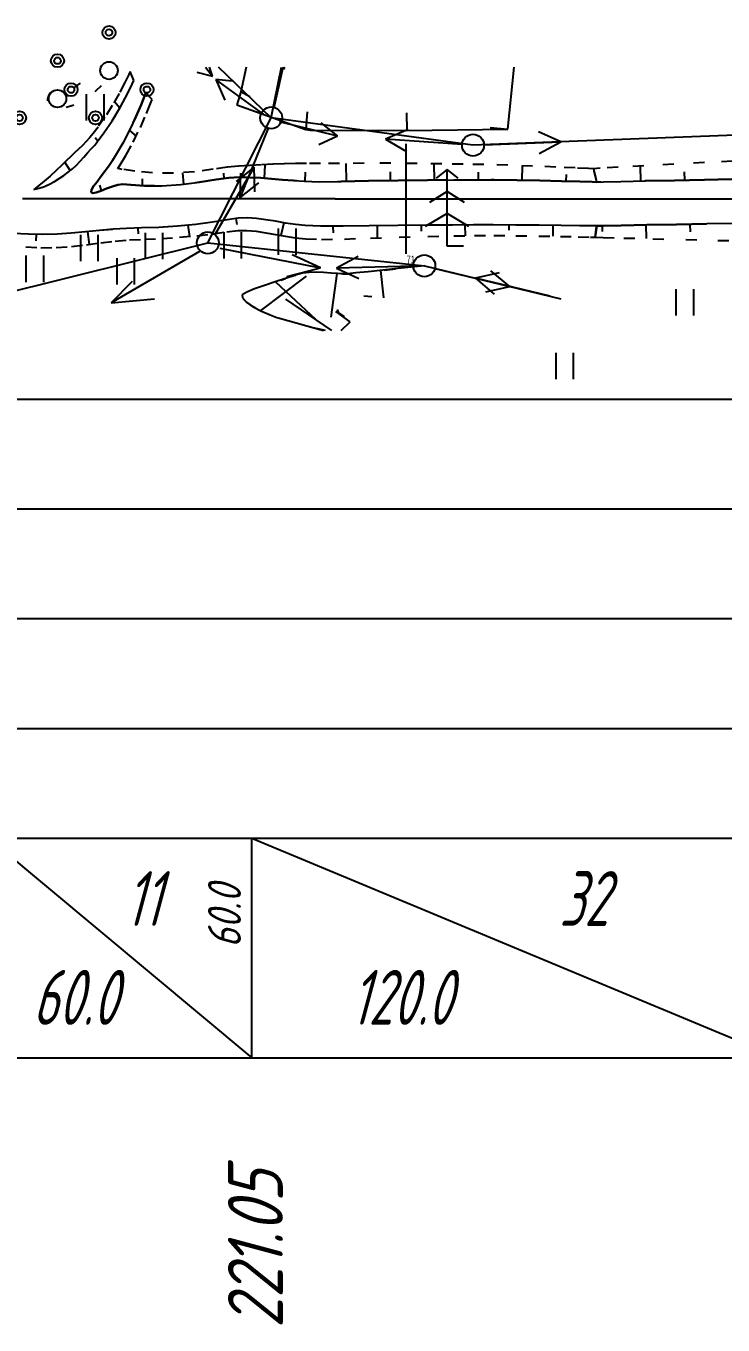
# Model space of a CAD drawing. Extents: x 2172 to 5772, y -842 to -248.
# Drawn here: x 3959.3 to 3991, y -676.2 to -617 of the extents above; entities that cross this region are included whole.
import ezdxf

# ---------------------------------------------------------------- set-up
doc = ezdxf.new("R2010")
doc.units = 0
doc.header["$MEASUREMENT"] = 0
doc.linetypes.add('CONTI', pattern=[0])
doc.linetypes.add('STROT', pattern=[1.7, 0.5, -1.2])
doc.layers.get('0').update_dxf_attribs({"linetype": 'CONTINUOUS'})
for name, color, linetype in [('DEFAULT', 7, 'CONTI'), ('OBRIVDEFAULT', 32, 'CONTI'), ('OTKOSDEFAULT', 32, 'CONTI'), ('SIT_LDEFAULT', 7, 'CONTI'), ('USLZNDEFAULT', 7, 'CONTI'), ('ОТМЕТКИ_КЮВЕТОВ', 7, 'CONTINUOUS'), ('ЧЕРНЫЕ_ОТМЕТКИ', 7, 'CONTINUOUS')]:
    doc.layers.add(name, color=color, linetype=linetype)
doc.styles.add('SHRFT', font='TXT', dxfattribs={"width": 8.75})
doc.styles.add('ГОСТ', font='gost.TTF', dxfattribs={"oblique": 15, "height": 1})

# ---------------------------------------------------------------- blocks, each defined once
blk = doc.blocks.new('BL_20')
at = {"color": 0}
blk.add_circle((0, 0), 2.5, dxfattribs=at)
blk = doc.blocks.new('BL_105')
at = {"color": 0}
for p, q in [((0, 17.5), (-2.5, 15.5)), ((0, 12.5), (0, 17.5)), ((2.5, 15.5), (0, 17.5)), ((0, 12.5), (-4, 10)), ((0, 7.5), (0, 12.5)), ((4, 10), (0, 12.5)), ((0, 7.5), (-5, 4.5)), ((0, 0), (0, 7.5)), ((5, 4.5), (0, 7.5)), ((3.75, 0), (0, 0))]:
    blk.add_line(p, q, dxfattribs=at)
blk = doc.blocks.new('BL_2011')
at = {"color": 0}
for p, q in [((0, 0), (0, 6)), ((4, 0), (4, 6))]:
    blk.add_line(p, q, dxfattribs=at)
blk = doc.blocks.new('BL_2009')
at = {"color": 0}
for centre, radius in [((0, 8.65), 1.5), ((0, 8.65), 0.75), ((0, 0), 2), ((-8.65, -4.35), 1.5), ((8.65, -4.35), 1.5), ((-8.65, -4.35), 0.75), ((8.65, -4.35), 0.75)]:
    blk.add_circle(centre, radius, dxfattribs=at)

msp = doc.modelspace()

# ---------------------------------------------------------------- linework, layer by layer
at = {"linetype": 'Continuous'}
for p, q in [((3396.596, -634.043), (4356.596, -634.043)), ((3396.596, -639.043), (4356.596, -639.043)), ((3396.596, -644.043), (4356.596, -644.043)), ((3396.596, -649.043), (4356.596, -649.043)), ((3396.596, -654.043), (4356.596, -654.043)), ((3396.596, -664.043), (4356.596, -664.043))]:
    msp.add_line(p, q, dxfattribs=at)
at = {"layer": 'DEFAULT', "color": 12, "linetype": 'CONTI'}
for p, q in [((3976.596, -627.422), (3976.596, -622.42)), ((3959.539, -624.921), (3959.132, -624.921)), ((3959.945, -624.921), (3959.539, -624.921)), ((3960.352, -624.921), (3959.945, -624.921)), ((3960.759, -624.921), (3960.352, -624.921)), ((3961.166, -624.921), (3960.759, -624.921)), ((3961.573, -624.921), (3961.166, -624.921)), ((3961.98, -624.921), (3961.573, -624.921)), ((3962.386, -624.921), (3961.98, -624.921)), ((3962.793, -624.921), (3962.386, -624.921)), ((3963.2, -624.921), (3962.793, -624.921)), ((3963.607, -624.921), (3963.2, -624.921)), ((3964.014, -624.921), (3963.607, -624.921)), ((3964.421, -624.921), (3964.014, -624.921)), ((3964.828, -624.921), (3964.421, -624.921)), ((3965.234, -624.921), (3964.828, -624.921)), ((3965.641, -624.921), (3965.234, -624.921)), ((3966.048, -624.921), (3965.641, -624.921)), ((3966.455, -624.921), (3966.048, -624.921)), ((3966.862, -624.921), (3966.455, -624.921)), ((3967.269, -624.921), (3966.862, -624.921)), ((3967.675, -624.921), (3967.269, -624.921)), ((3968.082, -624.921), (3967.675, -624.921)), ((3968.489, -624.921), (3968.082, -624.921)), ((3968.896, -624.921), (3968.489, -624.921)), ((3969.303, -624.921), (3968.896, -624.921)), ((3969.71, -624.921), (3969.303, -624.921)), ((3970.117, -624.921), (3969.71, -624.921)), ((3970.523, -624.921), (3970.117, -624.921)), ((3970.93, -624.921), (3970.523, -624.921)), ((3971.337, -624.921), (3970.93, -624.921)), ((3971.744, -624.921), (3971.337, -624.921)), ((3972.151, -624.921), (3971.744, -624.921)), ((3972.558, -624.921), (3972.151, -624.921)), ((3972.964, -624.921), (3972.558, -624.921)), ((3973.371, -624.921), (3972.964, -624.921)), ((3973.372, -624.92), (3998.893, -624.921))]:
    msp.add_line(p, q, dxfattribs=at)
at = {"layer": 'OBRIVDEFAULT', "color": 32}
for p, q in [((3971.541, -628.404, 44.17), (3971.113, -628.543, 44.174)), ((3971.886, -628.311, 44.166), (3971.541, -628.404, 44.17)), ((3972.189, -628.269, 44.175), (3971.886, -628.311, 44.166)), ((3972.509, -628.261, 44.184), (3972.189, -628.269, 44.175)), ((3972.84, -628.274, 44.193), (3972.509, -628.261, 44.184)), ((3973.184, -628.3, 44.203), (3972.84, -628.274, 44.193)), ((3973.445, -628.319), (3973.168, -630.31)), ((3973.482, -628.322, 44.213), (3973.184, -628.3, 44.203)), ((3973.718, -628.334, 44.222), (3973.482, -628.322, 44.213)), ((3973.948, -628.33, 44.232), (3973.718, -628.334, 44.222)), ((3974.305, -628.297, 44.224), (3973.948, -628.33, 44.232)), ((3974.869, -628.241, 44.213), (3974.305, -628.297, 44.224)), ((3975.54, -628.172, 44.199), (3974.869, -628.241, 44.213)), ((3975.441, -628.182), (3975.568, -629.426)), ((3976.226, -628.099, 44.184), (3975.54, -628.172, 44.199)), ((3976.831, -628.036, 44.171), (3976.226, -628.099, 44.184)), ((3977.265, -627.99, 44.162), (3976.831, -628.036, 44.171)), ((3977.431, -627.973, 44.159), (3977.265, -627.99, 44.162)), ((3970.148, -628.868, 44.184), (3969.697, -629.027, 44.189)), ((3969.965, -630.015), (3972.065, -628.442)), ((3970.634, -628.703, 44.179), (3970.148, -628.868, 44.184)), ((3971.113, -628.543, 44.174), (3970.634, -628.703, 44.179)), ((3970.654, -628.697), (3972.484, -630.418)), ((3969.342, -629.167, 44.192), (3969.14, -629.29, 44.195)), ((3969.14, -629.29, 44.195), (3969.142, -629.434, 44.195)), ((3969.142, -629.434, 44.195), (3969.324, -629.628, 44.196)), ((3969.697, -629.027, 44.189), (3969.342, -629.167, 44.192)), ((3973.218, -630.921), (3971.116, -629.488)), ((3969.324, -629.628, 44.196), (3969.635, -629.84, 44.197)), ((3969.635, -629.84, 44.197), (3970.02, -630.042, 44.198)), ((3970.02, -630.042, 44.198), (3970.41, -630.209, 44.198)), ((3974.058, -630.53, 43.9), (3973.403, -630.049, 43.821)), ((3970.41, -630.209, 44.198), (3970.714, -630.32, 44.199)), ((3970.714, -630.32, 44.199), (3970.839, -630.361, 44.199)), ((3970.839, -630.361, 44.199), (3972.833, -630.921, 44.032)), ((3973.638, -630.921, 43.955), (3974.058, -630.53, 43.875))]:
    msp.add_line(p, q, dxfattribs=at)
at = {"layer": 'OTKOSDEFAULT', "color": 32, "linetype": 'STROT'}
for p, q in [((3963.964, -619.259, 44.282), (3963.789, -619.619, 44.286)), ((3964.028, -619.12, 44.28), (3963.964, -619.259, 44.282)), ((3964.206, -619.524, 44.405), (3964.028, -619.12, 44.28)), ((3963.531, -620.116, 44.293), (3963.216, -620.671, 44.3)), ((3963.789, -619.619, 44.286), (3963.531, -620.116, 44.293)), ((3965.029, -620.393, 44.34), (3964.743, -620.094, 44.433)), ((3963.216, -620.671, 44.3), (3962.879, -621.207, 44.307)), ((3964.773, -621.038, 44.347), (3964.96, -620.574, 44.342)), ((3964.96, -620.574, 44.342), (3965.029, -620.393, 44.34)), ((3962.879, -621.207, 44.307), (3962.571, -621.65, 44.313)), ((3964.498, -621.665, 44.354), (3964.773, -621.038, 44.347)), ((3962.571, -621.65, 44.313), (3962.35, -621.939, 44.317)), ((3964.167, -622.336, 44.361), (3964.498, -621.665, 44.354)), ((3961.856, -622.489, 44.313), (3961.679, -622.661, 44.312)), ((3962.027, -622.312, 44.314), (3961.856, -622.489, 44.313)), ((3962.192, -622.129, 44.316), (3962.027, -622.312, 44.314)), ((3962.35, -621.939, 44.317), (3962.192, -622.129, 44.316)), ((3963.835, -622.939, 44.368), (3964.167, -622.336, 44.361)), ((3961.317, -623.004, 44.309), (3961.136, -623.177, 44.307)), ((3961.5, -622.832, 44.31), (3961.317, -623.004, 44.309)), ((3961.679, -622.661, 44.312), (3961.5, -622.832, 44.31)), ((3963.57, -623.373, 44.373), (3963.835, -622.939, 44.368)), ((3960.668, -623.627, 44.352), (3960.39, -623.881, 44.377)), ((3960.924, -623.382, 44.328), (3960.668, -623.627, 44.352)), ((3961.136, -623.177, 44.307), (3960.924, -623.382, 44.328)), ((3963.463, -623.538, 44.375), (3963.57, -623.373, 44.373)), ((3963.673, -623.579, 44.367), (3963.463, -623.538, 44.375)), ((3964.237, -623.666, 44.346), (3963.673, -623.579, 44.367)), ((3965.049, -623.743, 44.317), (3964.237, -623.666, 44.346)), ((3967.812, -623.573, 44.217), (3966.958, -623.687, 44.248)), ((3968.455, -623.484, 44.193), (3967.812, -623.573, 44.217)), ((3968.965, -623.438, 44.188), (3968.455, -623.484, 44.193)), ((3969.481, -623.401, 44.182), (3968.965, -623.438, 44.188)), ((3970.001, -623.37, 44.177), (3969.481, -623.401, 44.182)), ((3970.523, -623.346, 44.171), (3970.001, -623.37, 44.177)), ((3971.04, -623.326, 44.166), (3970.523, -623.346, 44.171)), ((3971.555, -623.313, 44.16), (3971.04, -623.326, 44.166)), ((3972.063, -623.307, 44.155), (3971.555, -623.313, 44.16)), ((3972.694, -623.316, 44.127), (3972.063, -623.307, 44.155)), ((3973.561, -623.311, 44.091), (3972.694, -623.316, 44.127)), ((3974.691, -623.298, 44.048), (3973.561, -623.311, 44.091)), ((3975.9, -623.3, 44.003), (3974.691, -623.298, 44.048)), ((3977.109, -623.312, 43.957), (3975.9, -623.3, 44.003)), ((3978.233, -623.329, 43.915), (3977.109, -623.312, 43.957)), ((3979.193, -623.34, 43.879), (3978.233, -623.329, 43.915)), ((3980.146, -623.36, 43.858), (3979.193, -623.34, 43.879)), ((3981.239, -623.392, 43.835), (3980.146, -623.36, 43.858)), ((3982.365, -623.433, 43.811), (3981.239, -623.392, 43.835)), ((3983.423, -623.473, 43.788), (3982.365, -623.433, 43.811)), ((3984.306, -623.511, 43.769), (3983.423, -623.473, 43.788)), ((3984.913, -623.538, 43.756), (3984.306, -623.511, 43.769)), ((3985.138, -623.549, 43.751), (3984.913, -623.538, 43.756)), ((3985.445, -623.53, 43.737), (3985.138, -623.549, 43.751)), ((3985.292, -624.156, 43.935), (3985.138, -623.549, 43.751)), ((3985.138, -623.549, 43.751), (3985.292, -624.156, 43.935)), ((3986.26, -623.483, 43.701), (3985.445, -623.53, 43.737)), ((3987.429, -623.417, 43.65), (3986.26, -623.483, 43.701)), ((3988.79, -623.342, 43.59), (3987.429, -623.417, 43.65)), ((3990.188, -623.267, 43.529), (3988.79, -623.342, 43.59)), ((3991.466, -623.205, 43.472), (3990.188, -623.267, 43.529)), ((3960.114, -624.118, 44.402), (3959.873, -624.314, 44.422)), ((3960.39, -623.881, 44.377), (3960.114, -624.118, 44.402)), ((3965.999, -623.753, 44.283), (3965.049, -623.743, 44.317)), ((3966.958, -623.687, 44.248), (3965.999, -623.753, 44.283)), ((3959.703, -624.445, 44.436), (3959.638, -624.494, 44.442)), ((3959.873, -624.314, 44.422), (3959.703, -624.445, 44.436)), ((3966.275, -626.67, 44.317), (3967.07, -626.598, 44.307)), ((3967.07, -626.598, 44.307), (3967.805, -626.509, 44.297)), ((3967.805, -626.509, 44.297), (3968.438, -626.425, 44.289)), ((3968.438, -626.425, 44.289), (3968.933, -626.369, 44.282)), ((3968.933, -626.369, 44.282), (3969.351, -626.363, 44.283)), ((3969.351, -626.363, 44.283), (3969.773, -626.4, 44.285)), ((3969.773, -626.4, 44.285), (3970.206, -626.465, 44.286)), ((3970.206, -626.465, 44.286), (3970.653, -626.547, 44.288)), ((3970.653, -626.547, 44.288), (3971.109, -626.628, 44.289)), ((3971.109, -626.628, 44.289), (3971.567, -626.697, 44.291)), ((3976.288, -626.671, 44.194), (3977.591, -626.635, 44.163)), ((3977.591, -626.635, 44.163), (3978.772, -626.608, 44.134)), ((3978.772, -626.608, 44.134), (3979.716, -626.591, 44.111)), ((3979.716, -626.591, 44.111), (3980.595, -626.589, 44.083)), ((3980.595, -626.589, 44.083), (3981.606, -626.599, 44.05)), ((3981.606, -626.599, 44.05), (3982.648, -626.614, 44.017)), ((3982.648, -626.614, 44.017), (3983.626, -626.631, 43.986)), ((3983.626, -626.631, 43.986), (3984.443, -626.651, 43.96)), ((3985.212, -626.67, 43.935), (3985.283, -626.155, 43.966)), ((3985.283, -626.155, 43.966), (3985.212, -626.67, 43.935)), ((3959.281, -627.105, 44.327), (3959.968, -627.146, 44.33)), ((3959.968, -627.146, 44.33), (3960.664, -627.136, 44.332)), ((3960.664, -627.136, 44.332), (3961.357, -627.086, 44.335)), ((3961.357, -627.086, 44.335), (3962.039, -627.011, 44.338)), ((3962.039, -627.011, 44.338), (3962.703, -626.925, 44.34)), ((3962.703, -626.925, 44.34), (3963.354, -626.847, 44.343)), ((3963.354, -626.847, 44.343), (3963.997, -626.792, 44.346)), ((3963.997, -626.792, 44.346), (3964.692, -626.758, 44.337)), ((3964.692, -626.758, 44.337), (3965.468, -626.724, 44.327)), ((3965.468, -626.724, 44.327), (3966.275, -626.67, 44.317)), ((3971.567, -626.697, 44.291), (3972.026, -626.741, 44.292)), ((3972.026, -626.741, 44.292), (3972.742, -626.771, 44.278)), ((3972.742, -626.771, 44.278), (3973.8, -626.75, 44.255)), ((3973.8, -626.75, 44.255), (3974.984, -626.71, 44.226)), ((3974.984, -626.71, 44.226), (3976.288, -626.671, 44.194)), ((3984.443, -626.651, 43.96), (3985.003, -626.666, 43.942)), ((3985.003, -626.666, 43.942), (3985.212, -626.67, 43.935)), ((3985.212, -626.67, 43.935), (3985.573, -626.681, 43.917)), ((3985.573, -626.681, 43.917), (3986.52, -626.705, 43.871)), ((3986.52, -626.705, 43.871), (3987.842, -626.739, 43.807)), ((3987.842, -626.739, 43.807), (3989.336, -626.777, 43.734)), ((3989.336, -626.777, 43.734), (3990.795, -626.811, 43.663)), ((3990.795, -626.811, 43.663), (3992.012, -626.835, 43.604))]:
    msp.add_line(p, q, dxfattribs=at)
at = {"layer": 'OTKOSDEFAULT', "color": 32}
for p, q in [((3964.125, -619.696, 44.402), (3964.206, -619.524, 44.405)), ((3963.906, -620.138, 44.396), (3964.125, -619.696, 44.402)), ((3964.743, -620.094, 44.433), (3964.686, -620.244, 44.431)), ((3963.555, -620.788), (3963.311, -620.509)), ((3963.588, -620.73, 44.387), (3963.906, -620.138, 44.396)), ((3964.529, -620.635, 44.427), (3964.294, -621.179, 44.422)), ((3964.686, -620.244, 44.431), (3964.529, -620.635, 44.427)), ((3963.208, -621.361, 44.378), (3963.588, -620.73, 44.387)), ((3964.294, -621.179, 44.422), (3964.006, -621.789, 44.416)), ((3962.832, -621.921, 44.369), (3963.208, -621.361, 44.378)), ((3964.006, -621.789, 44.416), (3963.697, -622.377, 44.41)), ((3963.995, -621.811), (3964.307, -622.062)), ((3962.251, -622.647, 44.357), (3962.417, -622.47, 44.36)), ((3962.417, -622.47, 44.36), (3962.536, -622.319, 44.362)), ((3962.554, -622.295), (3962.43, -622.144)), ((3962.536, -622.319, 44.362), (3962.832, -621.921, 44.369)), ((3963.697, -622.377, 44.41), (3963.415, -622.865, 44.405)), ((3961.758, -623.201, 44.348), (3961.925, -623.015, 44.351)), ((3961.925, -623.015, 44.351), (3962.088, -622.83, 44.354)), ((3962.088, -622.83, 44.354), (3962.251, -622.647, 44.357)), ((3963.415, -622.865, 44.405), (3963.22, -623.181, 44.401)), ((3961.302, -623.632), (3961.063, -623.25)), ((3961.21, -623.705, 44.338), (3961.402, -623.55, 44.341)), ((3961.402, -623.55, 44.341), (3961.584, -623.381, 44.344)), ((3961.584, -623.381, 44.344), (3961.758, -623.201, 44.348)), ((3962.894, -623.651, 44.425), (3962.703, -623.902, 44.438)), ((3963.072, -623.404, 44.412), (3962.894, -623.651, 44.425)), ((3963.22, -623.181, 44.401), (3963.072, -623.404, 44.412)), ((3970.149, -623.988), (3970.185, -623.365)), ((3973.893, -624.126), (3973.872, -623.307)), ((3977.892, -624.067), (3977.886, -623.324)), ((3981.893, -624.075), (3981.905, -623.416)), ((3987.29, -624.112), (3987.274, -623.425)), ((3960.126, -624.358, 44.412), (3960.359, -624.252, 44.398)), ((3960.359, -624.252, 44.398), (3960.584, -624.131, 44.383)), ((3960.584, -624.131, 44.383), (3960.8, -623.995, 44.368)), ((3960.8, -623.995, 44.368), (3961.008, -623.853, 44.353)), ((3961.008, -623.853, 44.353), (3961.21, -623.705, 44.338)), ((3962.521, -624.139, 44.45), (3962.369, -624.348, 44.46)), ((3962.703, -623.902, 44.438), (3962.521, -624.139, 44.45)), ((3963.477, -624.281, 44.431), (3963.702, -624.258, 44.424)), ((3963.702, -624.258, 44.424), (3964.063, -624.288, 44.418)), ((3964.586, -624.32), (3964.595, -624.015)), ((3966.34, -624.27, 44.38), (3967.192, -624.166, 44.365)), ((3966.475, -624.259), (3966.43, -623.735)), ((3967.192, -624.166, 44.365), (3967.945, -624.044, 44.352)), ((3967.945, -624.044, 44.352), (3968.526, -623.96, 44.342)), ((3968.32, -623.994), (3968.296, -623.754)), ((3968.526, -623.96, 44.342), (3969.001, -623.938, 44.333)), ((3969.001, -623.938, 44.333), (3969.485, -623.945, 44.323)), ((3969.485, -623.945, 44.323), (3969.976, -623.971, 44.313)), ((3969.976, -623.971, 44.313), (3970.474, -624.01, 44.303)), ((3970.474, -624.01, 44.303), (3970.977, -624.051, 44.293)), ((3970.977, -624.051, 44.293), (3971.477, -624.087, 44.283)), ((3971.477, -624.087, 44.283), (3971.973, -624.114, 44.273)), ((3971.973, -624.114, 44.273), (3972.648, -624.141, 44.255)), ((3971.996, -624.115), (3972.012, -623.713)), ((3972.648, -624.141, 44.255), (3973.639, -624.132, 44.229)), ((3973.639, -624.132, 44.229), (3974.893, -624.104, 44.198)), ((3974.893, -624.104, 44.198), (3976.239, -624.083, 44.164)), ((3975.893, -624.089), (3975.886, -623.695)), ((3976.239, -624.083, 44.164), (3977.569, -624.069, 44.131)), ((3977.569, -624.069, 44.131), (3978.767, -624.059, 44.101)), ((3978.767, -624.059, 44.101), (3979.722, -624.053, 44.078)), ((3979.722, -624.053, 44.078), (3980.615, -624.056, 44.055)), ((3979.893, -624.053), (3979.893, -623.704)), ((3980.615, -624.056, 44.055), (3981.639, -624.07, 44.029)), ((3981.639, -624.07, 44.029), (3982.693, -624.091, 44.002)), ((3982.693, -624.091, 44.002), (3983.683, -624.113, 43.976)), ((3983.683, -624.113, 43.976), (3984.512, -624.134, 43.955)), ((3983.893, -624.119), (3983.901, -623.808)), ((3984.512, -624.134, 43.955), (3985.081, -624.149, 43.94)), ((3985.081, -624.149, 43.94), (3985.292, -624.156, 43.935)), ((3985.292, -624.156, 43.935), (3985.589, -624.151, 43.922)), ((3985.589, -624.151, 43.922), (3986.379, -624.133, 43.886)), ((3986.379, -624.133, 43.886), (3987.511, -624.106, 43.835)), ((3987.511, -624.106, 43.835), (3988.831, -624.079, 43.775)), ((3988.831, -624.079, 43.775), (3990.19, -624.05, 43.714)), ((3989.29, -624.069), (3989.282, -623.693)), ((3990.19, -624.05, 43.714), (3991.435, -624.027, 43.658)), ((3959.638, -624.494, 44.442), (3959.886, -624.438, 44.427)), ((3959.886, -624.438, 44.427), (3960.126, -624.358, 44.412)), ((3962.269, -624.513, 44.467), (3962.248, -624.622, 44.472)), ((3962.248, -624.622, 44.472), (3962.324, -624.656, 44.469)), ((3962.369, -624.348, 44.46), (3962.269, -624.513, 44.467)), ((3962.324, -624.656, 44.469), (3962.487, -624.627, 44.464)), ((3962.487, -624.627, 44.464), (3962.708, -624.551, 44.457)), ((3962.733, -624.543), (3962.654, -624.305)), ((3962.708, -624.551, 44.457), (3962.961, -624.452, 44.448)), ((3962.961, -624.452, 44.448), (3963.224, -624.353, 44.439)), ((3963.224, -624.353, 44.439), (3963.477, -624.281, 44.431)), ((3964.063, -624.288, 44.418), (3964.681, -624.322, 44.407)), ((3964.681, -624.322, 44.407), (3965.471, -624.324, 44.394)), ((3965.471, -624.324, 44.394), (3966.34, -624.27, 44.38)), ((3967.787, -625.978, 44.316), (3967.018, -626.084, 44.32)), ((3968.445, -625.874, 44.313), (3967.787, -625.978, 44.316)), ((3968.945, -625.803, 44.31), (3968.445, -625.874, 44.313)), ((3968.852, -625.817), (3968.887, -626.095)), ((3969.358, -625.786, 44.301), (3968.945, -625.803, 44.31)), ((3969.781, -625.814, 44.292), (3969.358, -625.786, 44.301)), ((3970.213, -625.87, 44.283), (3969.781, -625.814, 44.292)), ((3970.655, -625.945, 44.273), (3970.213, -625.87, 44.283)), ((3971.107, -626.022, 44.264), (3970.655, -625.945, 44.273)), ((3971.026, -626.008), (3970.902, -626.593)), ((3971.56, -626.088, 44.254), (3971.107, -626.022, 44.264)), ((3991.562, -626.037, 43.66), (3990.303, -626.059, 43.722)), ((3959.398, -626.53, 44.399), (3958.694, -626.495, 44.402)), ((3960.044, -626.542, 44.39), (3959.398, -626.53, 44.399)), ((3959.745, -626.542), (3959.739, -626.84)), ((3960.7, -626.523, 44.381), (3960.044, -626.542, 44.39)), ((3961.351, -626.481, 44.372), (3960.7, -626.523, 44.381)), ((3961.997, -626.423, 44.363), (3961.351, -626.481, 44.372)), ((3962.632, -626.363, 44.354), (3961.997, -626.423, 44.363)), ((3962.089, -626.417), (3962.165, -626.997)), ((3963.255, -626.308, 44.345), (3962.632, -626.363, 44.354)), ((3963.871, -626.269, 44.336), (3963.255, -626.308, 44.345)), ((3964.554, -626.248, 44.332), (3963.871, -626.269, 44.336)), ((3964.384, -626.256), (3964.394, -626.516)), ((3965.343, -626.22, 44.329), (3964.554, -626.248, 44.332)), ((3966.185, -626.166, 44.324), (3965.343, -626.22, 44.329)), ((3967.018, -626.084, 44.32), (3966.185, -626.166, 44.324)), ((3966.656, -626.126), (3966.728, -626.635)), ((3972.009, -626.133, 44.244), (3971.56, -626.088, 44.254)), ((3972.696, -626.171, 44.236), (3972.009, -626.133, 44.244)), ((3973.731, -626.171, 44.224), (3972.696, -626.171, 44.236)), ((3973.27, -626.18), (3973.275, -626.475)), ((3974.917, -626.153, 44.208), (3973.731, -626.171, 44.224)), ((3976.219, -626.138, 44.191), (3974.917, -626.153, 44.208)), ((3975.281, -626.149), (3975.288, -626.701)), ((3977.524, -626.127, 44.174), (3976.219, -626.138, 44.191)), ((3977.282, -626.129), (3977.283, -626.387)), ((3978.711, -626.116, 44.159), (3977.524, -626.127, 44.174)), ((3979.668, -626.112, 44.146), (3978.711, -626.116, 44.159)), ((3979.282, -626.114), (3979.284, -626.598)), ((3980.568, -626.111, 44.117), (3979.668, -626.112, 44.146)), ((3981.6, -626.116, 44.084), (3980.568, -626.111, 44.117)), ((3981.282, -626.115), (3981.281, -626.355)), ((3982.664, -626.126, 44.05), (3981.6, -626.116, 44.084)), ((3983.663, -626.135, 44.018), (3982.664, -626.126, 44.05)), ((3983.282, -626.131), (3983.277, -626.626)), ((3984.498, -626.145, 43.991), (3983.663, -626.135, 44.018)), ((3985.071, -626.152, 43.973), (3984.498, -626.145, 43.991)), ((3985.283, -626.155, 43.966), (3985.071, -626.152, 43.973)), ((3985.59, -626.149, 43.951), (3985.283, -626.155, 43.966)), ((3985.528, -626.149), (3985.525, -626.414)), ((3986.403, -626.133, 43.912), (3985.59, -626.149, 43.951)), ((3987.564, -626.11, 43.855), (3986.403, -626.133, 43.912)), ((3987.526, -626.111), (3987.539, -626.732)), ((3988.916, -626.085, 43.789), (3987.564, -626.11, 43.855)), ((3990.303, -626.059, 43.722), (3988.916, -626.085, 43.789)), ((3989.525, -626.074), (3989.532, -626.427))]:
    msp.add_line(p, q, dxfattribs=at)
at = {"layer": 'SIT_LDEFAULT', "color": 7}
for p, q in [((3967.466, -618.921), (3967.784, -619.326)), ((3967.784, -619.326), (3967.64, -618.921)), ((3970.457, -621.231), (3968.06, -618.921)), ((3969.312, -618.921), (3969.071, -620.043)), ((3970.457, -621.231), (3970.932, -618.921)), ((3970.591, -620.767), (3971.006, -618.921)), ((3971.015, -618.921), (3971.023, -619.021)), ((3971.041, -618.921), (3971.023, -619.021)), ((3971.023, -619.021), (3971.084, -618.921)), ((3981.231, -621.754), (3981.524, -618.921)), ((3967.063, -619.154), (3967.784, -619.326)), ((3970.111, -621.061), (3967.934, -619.477)), ((3967.934, -619.477), (3968.337, -620.427)), ((3968.674, -619.557), (3967.934, -619.477)), ((3960.34, -620.16), (3960.387, -620.089)), ((3960.387, -620.089), (3960.451, -620.063)), ((3961.459, -619.842), (3961.568, -619.791)), ((3961.568, -619.791), (3961.768, -619.65)), ((3962.451, -620.016), (3962.422, -620.042)), ((3962.708, -619.777), (3962.451, -620.016)), ((3964.686, -620.244), (3964.743, -620.094)), ((3969.071, -620.043), (3968.897, -620.631)), ((3969.48, -620.276), (3969.071, -620.043)), ((3960.28, -620.45), (3960.281, -620.415)), ((3960.281, -620.415), (3960.304, -620.273)), ((3960.305, -620.274), (3960.34, -620.16)), ((3961.376, -620.69), (3961.116, -620.765)), ((3961.466, -620.655), (3961.375, -620.688)), ((3964.294, -621.179), (3964.529, -620.635)), ((3964.529, -620.635), (3964.686, -620.244)), ((3968.897, -620.631), (3972.027, -621.759)), ((3963.208, -621.361), (3963.374, -621.095)), ((3964.167, -621.456), (3964.294, -621.179)), ((3967.57, -626.926), (3970.457, -621.231)), ((3979.647, -622.475), (3970.457, -621.231)), ((3972.092, -620.964), (3972.027, -621.759)), ((3976.62, -621.009), (3976.63, -621.809)), ((3962.834, -621.921), (3963.21, -621.361)), ((3970.319, -621.697), (3969.024, -624.868)), ((3970.811, -621.393), (3973.482, -622.045)), ((3972.027, -621.759), (3972.228, -621.786)), ((3972.228, -621.786), (3976.629, -621.807)), ((3973.482, -622.045), (3972.73, -621.451)), ((3976.689, -621.767), (3975.657, -622.198)), ((3976.63, -621.809), (3981.231, -621.754)), ((3998.034, -621.784), (3979.647, -622.475)), ((3980.434, -621.672), (3981.231, -621.754)), ((3983.644, -622.325), (3982.627, -621.862)), ((3962.251, -622.647), (3962.417, -622.47)), ((3962.417, -622.47), (3962.536, -622.319)), ((3962.536, -622.319), (3962.832, -621.921)), ((3972.624, -622.443), (3973.482, -622.045)), ((3979.147, -622.44), (3975.657, -622.198)), ((3975.657, -622.198), (3976.619, -622.766)), ((3980.146, -622.457), (3983.644, -622.325)), ((3982.663, -622.862), (3983.644, -622.325)), ((3961.758, -623.201), (3961.925, -623.015)), ((3961.925, -623.015), (3962.088, -622.83)), ((3962.088, -622.83), (3962.251, -622.647)), ((3961.21, -623.705), (3961.402, -623.55)), ((3961.402, -623.55), (3961.584, -623.381)), ((3961.584, -623.381), (3961.758, -623.201)), ((3962.703, -623.902), (3962.894, -623.651)), ((3962.893, -623.65), (3963.07, -623.404)), ((3963.072, -623.404), (3963.22, -623.181)), ((3963.22, -623.181), (3963.264, -623.109)), ((3967.923, -626.519), (3969.686, -623.476)), ((3969.686, -623.476), (3968.866, -624.135)), ((3969.711, -624.596), (3969.686, -623.476)), ((3960.191, -624.331), (3960.361, -624.253)), ((3960.359, -624.252), (3960.584, -624.131)), ((3960.584, -624.131), (3960.8, -623.995)), ((3960.8, -623.995), (3961.008, -623.853)), ((3961.008, -623.853), (3961.21, -623.705)), ((3962.369, -624.348), (3962.521, -624.139)), ((3962.521, -624.139), (3962.703, -623.902)), ((3963.702, -624.258), (3963.477, -624.281)), ((3964.063, -624.288), (3963.702, -624.258)), ((3967.192, -624.166), (3967.015, -624.194)), ((3967.946, -624.046), (3967.193, -624.168)), ((3968.526, -623.96), (3967.945, -624.044)), ((3969.001, -623.938), (3968.526, -623.96)), ((3969.485, -623.945), (3969.001, -623.938)), ((3969.063, -623.75), (3969.024, -624.868)), ((3969.024, -624.868), (3969.887, -624.195)), ((3969.976, -623.971), (3969.485, -623.945)), ((3970.474, -624.01), (3969.976, -623.971)), ((3970.977, -624.051), (3970.474, -624.01)), ((3971.477, -624.087), (3970.977, -624.051)), ((3971.605, -624.097), (3971.477, -624.087)), ((3973.639, -624.135), (3973.472, -624.14)), ((3974.893, -624.104), (3973.639, -624.132)), ((3976.239, -624.083), (3974.893, -624.104)), ((3977.569, -624.069), (3976.239, -624.083)), ((3978.47, -624.062), (3977.569, -624.069)), ((3980.614, -624.059), (3980.471, -624.057)), ((3981.639, -624.07), (3980.615, -624.056)), ((3982.693, -624.091), (3981.639, -624.07)), ((3983.683, -624.113), (3982.693, -624.091)), ((3984.512, -624.134), (3983.683, -624.113)), ((3985.081, -624.149), (3984.512, -624.134)), ((3985.292, -624.156), (3985.081, -624.149)), ((3985.471, -624.154), (3985.292, -624.156)), ((3987.512, -624.107), (3987.471, -624.108)), ((3988.831, -624.079), (3987.511, -624.106)), ((3990.19, -624.05), (3988.831, -624.079)), ((3991.435, -624.027), (3990.19, -624.05)), ((3962.248, -624.622), (3962.269, -624.513)), ((3962.324, -624.656), (3962.248, -624.622)), ((3962.269, -624.513), (3962.369, -624.348)), ((3962.487, -624.627), (3962.324, -624.656)), ((3962.708, -624.551), (3962.487, -624.627)), ((3962.961, -624.452), (3962.708, -624.551)), ((3963.224, -624.353), (3962.961, -624.452)), ((3963.477, -624.281), (3963.224, -624.353)), ((3964.681, -624.322), (3964.063, -624.288)), ((3965.137, -624.332), (3964.681, -624.322)), ((3967.787, -625.978), (3967.018, -626.084)), ((3968.445, -625.874), (3967.787, -625.978)), ((3968.945, -625.803), (3968.445, -625.874)), ((3969.358, -625.786), (3968.945, -625.803)), ((3969.781, -625.814), (3969.358, -625.786)), ((3970.213, -625.87), (3969.781, -625.814)), ((3970.655, -625.945), (3970.213, -625.87)), ((3971.026, -626.008), (3970.655, -625.945)), ((3959.398, -626.53), (3958.694, -626.495)), ((3960.044, -626.542), (3959.398, -626.53)), ((3960.7, -626.523), (3960.044, -626.542)), ((3961.351, -626.481), (3960.7, -626.523)), ((3961.997, -626.423), (3961.351, -626.481)), ((3962.632, -626.363), (3961.997, -626.423)), ((3963.243, -626.31), (3962.632, -626.363)), ((3966.185, -626.166), (3965.528, -626.213)), ((3967.018, -626.084), (3966.185, -626.166)), ((3973.731, -626.171), (3973.273, -626.18)), ((3974.917, -626.153), (3973.731, -626.171)), ((3976.219, -626.138), (3974.917, -626.153)), ((3977.524, -626.127), (3976.219, -626.138)), ((3978.284, -626.122), (3977.524, -626.13)), ((3980.568, -626.111), (3980.284, -626.111)), ((3981.6, -626.116), (3980.568, -626.111)), ((3982.664, -626.126), (3981.6, -626.116)), ((3983.663, -626.135), (3982.664, -626.126)), ((3984.498, -626.145), (3983.663, -626.135)), ((3985.071, -626.152), (3984.498, -626.145)), ((3985.283, -626.155), (3985.071, -626.152)), ((3985.283, -626.155), (3985.59, -626.149)), ((3985.59, -626.149), (3986.403, -626.133)), ((3986.403, -626.133), (3987.564, -626.11)), ((3987.564, -626.11), (3988.916, -626.085)), ((3988.916, -626.082), (3990.283, -626.057)), ((3953.659, -630.382), (3967.57, -626.926)), ((3967.57, -626.926), (3977.431, -627.973)), ((3968.119, -627.164), (3972.698, -628.068)), ((3967.187, -627.324), (3963.167, -629.65)), ((3972.698, -628.068), (3971.404, -627.469)), ((3974.419, -627.547), (3973.431, -628.071)), ((3971.112, -628.541), (3971.539, -628.402)), ((3971.164, -628.454), (3972.698, -628.068)), ((3971.541, -628.404), (3971.575, -628.395)), ((3976.932, -627.984), (3973.431, -628.071)), ((3973.431, -628.071), (3974.444, -628.546)), ((3973.623, -628.328), (3973.718, -628.331)), ((3973.718, -628.334), (3973.948, -628.33)), ((3973.948, -628.33), (3974.122, -628.313)), ((3975.612, -628.163), (3976.11, -628.11)), ((3977.431, -627.973), (3983.643, -629.476)), ((3977.916, -628.09), (3981.318, -628.914)), ((3980.845, -628.285), (3979.756, -628.535)), ((3981.318, -628.914), (3980.465, -628.193)), ((3964.129, -628.689), (3963.167, -629.65)), ((3970.9, -628.618), (3971.114, -628.545)), ((3983.158, -629.359), (3979.756, -628.535)), ((3979.756, -628.535), (3980.609, -629.256)), ((3980.23, -629.164), (3981.318, -628.914)), ((3963.167, -629.65), (3965.14, -629.481)), ((3969.324, -629.628), (3969.196, -629.492)), ((3974.676, -629.333), (3975.035, -629.372)), ((3969.635, -629.84), (3969.324, -629.628)), ((3969.731, -629.891), (3969.635, -629.84)), ((3973.532, -630.129), (3973.469, -629.954)), ((3973.801, -630.292), (3973.532, -630.129)), ((3972.929, -630.921), (3972.227, -630.772))]:
    msp.add_line(p, q, dxfattribs=at)
at = {"layer": 'ОТМЕТКИ_КЮВЕТОВ'}
for p, q in [((3957.577, -654.043), (3969.577, -664.043)), ((3969.577, -664.043), (3969.577, -654.043)), ((3969.577, -654.043), (3993.577, -664.043))]:
    msp.add_line(p, q, dxfattribs=at)

# ---------------------------------------------------------------- block references
at = {"layer": 'USLZNDEFAULT', "color": 7}
for name, p, xscale, yscale, zscale in [('BL_2009', (3963.068, -619.077), 0.2000000000000455, 0.1999999999999886, 0.2000000000000171), ('BL_2009', (3960.723, -620.357), 0.2000000000000455, 0.1999999999999886, 0.2000000000000171), ('BL_2011', (3962.047, -621.346), 0.2000000000000455, 0.1999999999999886, 0.2000000000000171), ('BL_20', (3970.457, -621.231), 0.2000000000000455, 0.1999999999999886, 0.2000000000000171), ('BL_20', (3979.647, -622.475), 0.2000000000000455, 0.1999999999999886, 0.2000000000000171), ('BL_105', (3978.465, -627.081), 0.2000000000000455, 0.1999999999999886, 0.2000000000000171), ('BL_2011', (3961.781, -627.756), 0.2000000000000455, 0.1999999999999886, 0.2000000000000171), ('BL_2011', (3964.724, -627.666), 0.2000000000000455, 0.1999999999999886, 0.2000000000000171), ('BL_20', (3967.57, -626.926), 0.2000000000000455, 0.1999999999999886, 0.2000000000000171), ('BL_2011', (3968.306, -627.645), 0.2000000000000455, 0.1999999999999886, 0.2000000000000171), ('BL_2011', (3970.792, -627.472), 0.2000000000000455, 0.1999999999999886, 0.2000000000000171), ('BL_2011', (3959.292, -628.709), 0.2000000000000455, 0.1999999999999886, 0.2000000000000171), ('BL_2011', (3963.435, -628.828), 0.2000000000000455, 0.1999999999999886, 0.2000000000000171), ('BL_20', (3977.431, -627.973), 0.2000000000000455, 0.1999999999999886, 0.2000000000000171), ('BL_2011', (3988.903, -630.239), 0.1999999999998181, 0.1999999999999318, 0.1999999999999034), ('BL_2011', (3983.429, -633.135), 0.1999999999998181, 0.1999999999999318, 0.1999999999999034)]:
    msp.add_blockref(name, p, dxfattribs=dict(at, xscale=xscale, yscale=yscale, zscale=zscale))

# ---------------------------------------------------------------- texts
at = {"layer": 'DEFAULT', "color": 12, "style": 'SHRFT', "width": 0.75}
msp.add_text('71', height=0.35, dxfattribs=at).set_placement((3976.622, -627.858))
at = {"layer": 'ОТМЕТКИ_КЮВЕТОВ', "style": 'ГОСТ', "oblique": 15, "width": 0.8}
for s, p in [('11', (3963.801, -658.043)), ('32', (3983.577, -658.043)), ('60.0', (3959.577, -662.543)), ('120.0', (3974.077, -662.543))]:
    msp.add_text(s, height=2.5, dxfattribs=at).set_placement(p)
at = {"layer": 'ОТМЕТКИ_КЮВЕТОВ', "style": 'ГОСТ', "oblique": 15}
msp.add_text('60.0', height=1.5, rotation=90, dxfattribs=at).set_placement((3969.077, -659.043))
at = {"layer": 'ЧЕРНЫЕ_ОТМЕТКИ', "style": 'ГОСТ', "oblique": 15}
msp.add_text('221.05', height=2.5, rotation=90, dxfattribs=at).set_placement((3970.986, -676.364))

doc.saveas('drawing.dxf')
